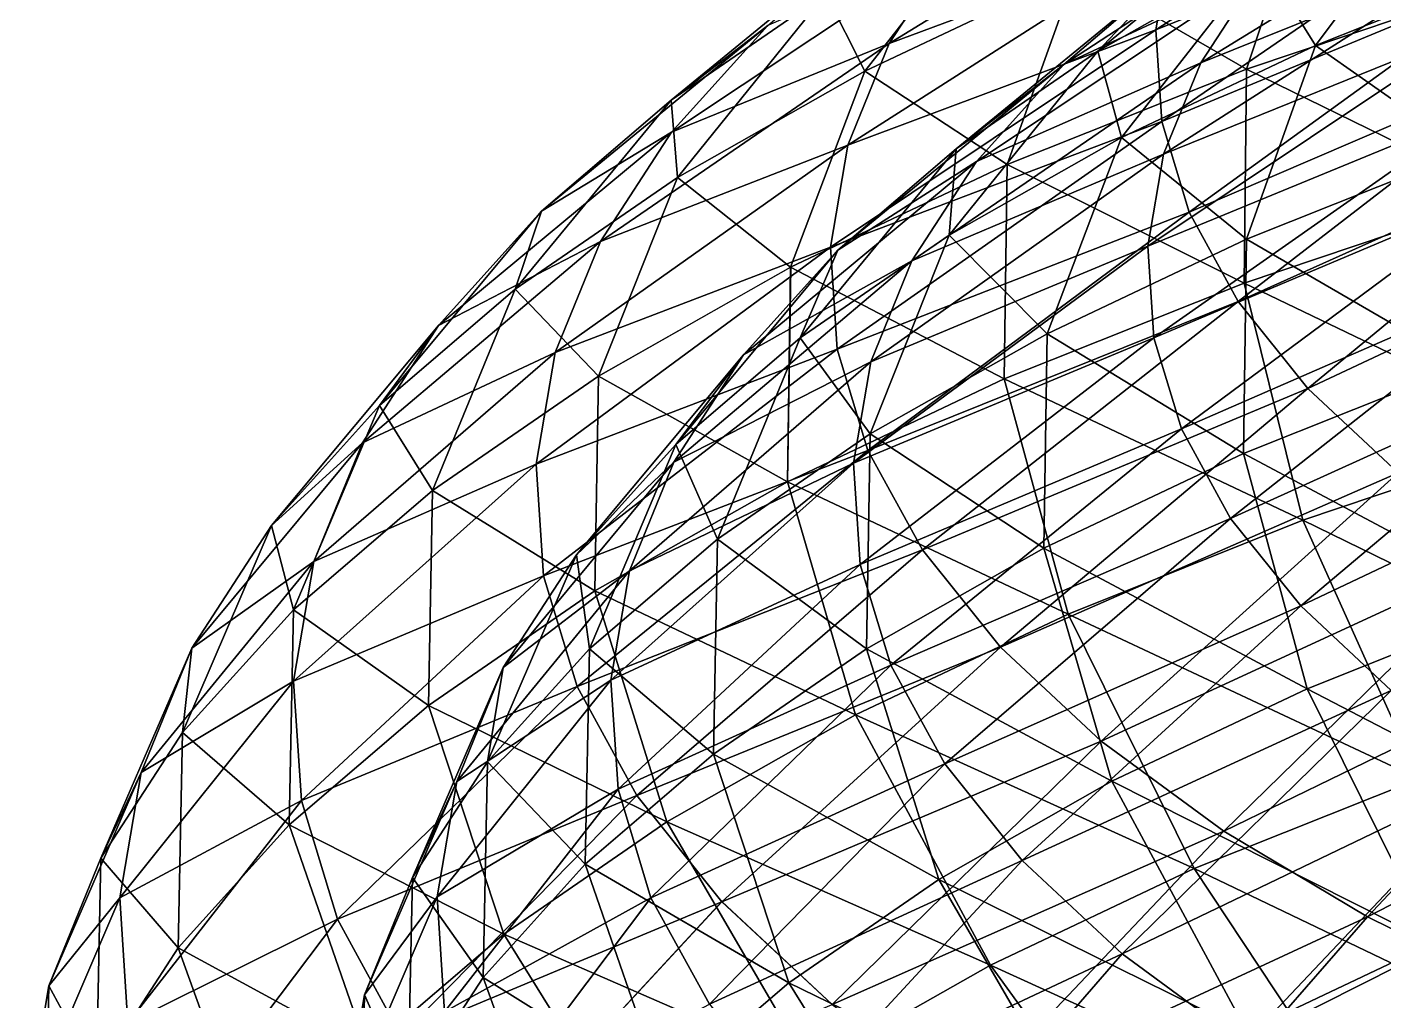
# Model space of a CAD drawing. Header units: metres. Extents: x -644 to 621, y -139 to 1855.
# Drawn here: x -643.5 to -429.8, y 1411.2 to 1564.6 of the extents above; entities that cross this region are included whole.
import ezdxf

# ---------------------------------------------------------------- set-up
doc = ezdxf.new("R2010")
doc.units = ezdxf.units.M

msp = doc.modelspace()

# ---------------------------------------------------------------- linework, layer by layer
for points in [[(-465.77515, 1564.1827, -4986.8057), (-412.48343, 1585.6978, -5033.451), (-413.31595, 1598.3988, -5001.539), (-413.31586, 1598.3989, -5001.539)], [(-465.77515, 1564.1827, -4986.8057), (-413.31595, 1598.3988, -5001.539), (-463.3206, 1578.6011, -4950.6836), (-463.3205, 1578.6012, -4950.6836)], [(-507.7456, 1562.0319, -4891.894), (-463.3206, 1578.6011, -4950.6836), (-457.48578, 1592.9211, -4914.9116), (-457.4857, 1592.9213, -4914.9116)], [(-507.7456, 1562.0319, -4891.894), (-457.48578, 1592.9211, -4914.9116), (-497.5147, 1577.7765, -4852.6807), (-497.51462, 1577.7766, -4852.6807)], [(-451.46457, 1558.0304, -4507.5835), (-478.27783, 1573.4905, -4566.9673), (-441.4775, 1588.1748, -4531.2334), (-441.47742, 1588.1749, -4531.2334)], [(-474.9139, 1560.8204, -4697.9014), (-462.9266, 1573.5659, -4765.2935), (-442.24265, 1587.8173, -4730.151), (-442.24255, 1587.8174, -4730.151)], [(-474.9139, 1560.8204, -4697.9014), (-442.24265, 1587.8173, -4730.151), (-449.13745, 1575.4441, -4661.9805), (-449.13736, 1575.4442, -4661.9805)], [(-458.68607, 1558.9846, -4901.0522), (-413.60794, 1577.1566, -4955.838), (-408.42624, 1589.8739, -4924.07), (-408.42615, 1589.874, -4924.07)], [(-458.68607, 1558.9846, -4901.0522), (-408.42624, 1589.8739, -4924.07), (-449.4816, 1573.1497, -4865.7734), (-449.4815, 1573.1498, -4865.7734)], [(-451.46457, 1558.0304, -4507.5835), (-441.4775, 1588.1748, -4531.2334), (-410.45535, 1571.8381, -4474.179), (-410.45526, 1571.8383, -4474.179)], [(-440.6086, 1561.723, -4597.6685), (-449.13745, 1575.4441, -4661.9805), (-420.07922, 1589.2164, -4628.2974), (-420.07913, 1589.2166, -4628.2974)], [(-440.6086, 1561.723, -4597.6685), (-420.07922, 1589.2164, -4628.2974), (-406.81683, 1575.2068, -4564.8555), (-406.81674, 1575.2069, -4564.8555)], [(-511.57138, 1557.7108, -4605.5596), (-517.7193, 1569.9282, -4673.7197), (-489.52847, 1585.9216, -4634.434), (-489.52838, 1585.9218, -4634.434)], [(-511.57138, 1557.7108, -4605.5596), (-489.52847, 1585.9216, -4634.434), (-478.27783, 1573.4905, -4566.9673), (-478.27774, 1573.4906, -4566.9673)], [(-480.227, 1558.7367, -4801.991), (-449.4816, 1573.1497, -4865.7734), (-436.99905, 1586.9988, -4831.388), (-436.99896, 1586.9989, -4831.388)], [(-480.227, 1558.7367, -4801.991), (-436.99905, 1586.9988, -4831.388), (-462.9266, 1573.5659, -4765.2935), (-462.9265, 1573.566, -4765.2935)], [(-464.8308, 1549.776, -5023.004), (-412.48343, 1585.6978, -5033.451), (-465.77515, 1564.1827, -4986.8057), (-465.77505, 1564.1829, -4986.8057)], [(-464.8308, 1549.776, -5023.004), (-408.66074, 1573.1035, -5065.187), (-412.48343, 1585.6978, -5033.451), (-412.48334, 1585.6979, -5033.451)], [(-542.10645, 1553.1255, -4715.1543), (-526.868, 1564.908, -4785.064), (-507.8207, 1581.2346, -4744.6606), (-507.82062, 1581.2347, -4744.6606)], [(-542.10645, 1553.1255, -4715.1543), (-507.8207, 1581.2346, -4744.6606), (-517.7193, 1569.9282, -4673.7197), (-517.7192, 1569.9283, -4673.7197)], [(-542.04517, 1548.0692, -4826.872), (-507.7456, 1562.0319, -4891.894), (-497.5147, 1577.7765, -4852.6807), (-497.51462, 1577.7766, -4852.6807)], [(-542.04517, 1548.0692, -4826.872), (-497.5147, 1577.7765, -4852.6807), (-526.868, 1564.908, -4785.064), (-526.86786, 1564.9081, -4785.064)], [(-514.255, 1546.0562, -4931.802), (-465.77515, 1564.1827, -4986.8057), (-463.3206, 1578.6011, -4950.6836), (-463.3205, 1578.6012, -4950.6836)], [(-514.255, 1546.0562, -4931.802), (-463.3206, 1578.6011, -4950.6836), (-507.7456, 1562.0319, -4891.894), (-507.7455, 1562.032, -4891.894)], [(-464.5424, 1544.6118, -4936.956), (-415.78778, 1564.3522, -4987.917), (-413.60794, 1577.1566, -4955.838), (-413.60785, 1577.1567, -4955.838)], [(-464.5424, 1544.6118, -4936.956), (-413.60794, 1577.1566, -4955.838), (-458.68607, 1558.9846, -4901.0522), (-458.68597, 1558.9847, -4901.0522)], [(-471.18033, 1547.2333, -4633.1055), (-474.9139, 1560.8204, -4697.9014), (-449.13745, 1575.4441, -4661.9805), (-449.13736, 1575.4442, -4661.9805)], [(-471.18033, 1547.2333, -4633.1055), (-449.13745, 1575.4441, -4661.9805), (-440.6086, 1561.723, -4597.6685), (-440.60852, 1561.7231, -4597.6685)], [(-416.8039, 1545.0624, -4541.206), (-440.6086, 1561.723, -4597.6685), (-406.81683, 1575.2068, -4564.8555), (-406.81674, 1575.2069, -4564.8555)], [(-489.16794, 1542.9858, -4544.1943), (-511.57138, 1557.7108, -4605.5596), (-478.27783, 1573.4905, -4566.9673), (-478.27774, 1573.4906, -4566.9673)], [(-497.21234, 1545.4568, -4735.787), (-480.227, 1558.7367, -4801.991), (-462.9266, 1573.5659, -4765.2935), (-462.9265, 1573.566, -4765.2935)], [(-497.21234, 1545.4568, -4735.787), (-462.9266, 1573.5659, -4765.2935), (-474.9139, 1560.8204, -4697.9014), (-474.91382, 1560.8206, -4697.9014)], [(-494.01212, 1543.4424, -4839.9644), (-458.68607, 1558.9846, -4901.0522), (-449.4816, 1573.1497, -4865.7734), (-449.4815, 1573.1498, -4865.7734)], [(-494.01212, 1543.4424, -4839.9644), (-449.4816, 1573.1497, -4865.7734), (-480.227, 1558.7367, -4801.991), (-480.2269, 1558.7368, -4801.991)], [(-489.16794, 1542.9858, -4544.1943), (-478.27783, 1573.4905, -4566.9673), (-451.46457, 1558.0304, -4507.5835), (-451.46448, 1558.0305, -4507.5835)], [(-460.49472, 1535.4904, -5059.0015), (-408.66074, 1573.1035, -5065.187), (-464.8308, 1549.776, -5023.004), (-464.83072, 1549.7761, -5023.004)], [(-460.49472, 1535.4904, -5059.0015), (-401.87692, 1560.7119, -5096.5054), (-408.66074, 1573.1035, -5065.187), (-408.66064, 1573.1036, -5065.187)], [(-410.76788, 1538.1282, -4459.779), (-451.46457, 1558.0304, -4507.5835), (-410.45535, 1571.8381, -4474.179), (-410.45526, 1571.8383, -4474.179)], [(-541.10474, 1540.9558, -4646.716), (-542.10645, 1553.1255, -4715.1543), (-517.7193, 1569.9282, -4673.7197), (-517.7192, 1569.9283, -4673.7197)], [(-541.10474, 1540.9558, -4646.716), (-517.7193, 1569.9282, -4673.7197), (-511.57138, 1557.7108, -4605.5596), (-511.5713, 1557.7109, -4605.5596)], [(-562.5042, 1535.6412, -4758.422), (-542.04517, 1548.0692, -4826.872), (-526.868, 1564.908, -4785.064), (-526.86786, 1564.9081, -4785.064)], [(-562.5042, 1535.6412, -4758.422), (-526.868, 1564.908, -4785.064), (-542.10645, 1553.1255, -4715.1543), (-542.1063, 1553.1256, -4715.1543)], [(-467.00604, 1530.1403, -4973.2114), (-414.94913, 1551.558, -5020.0635), (-415.78778, 1564.3522, -4987.917), (-415.7877, 1564.3523, -4987.917)], [(-467.00604, 1530.1403, -4973.2114), (-415.78778, 1564.3522, -4987.917), (-464.5424, 1544.6118, -4936.956), (-464.5423, 1544.6119, -4936.956)], [(-516.99335, 1529.9708, -4972.1), (-464.8308, 1549.776, -5023.004), (-465.77515, 1564.1827, -4986.8057), (-465.77505, 1564.1829, -4986.8057)], [(-516.99335, 1529.9708, -4972.1), (-465.77515, 1564.1827, -4986.8057), (-514.255, 1546.0562, -4931.802), (-514.2549, 1546.0563, -4931.802)], [(-553.23663, 1530.8464, -4869.766), (-514.255, 1546.0562, -4931.802), (-507.7456, 1562.0319, -4891.894), (-507.7455, 1562.032, -4891.894)], [(-553.23663, 1530.8464, -4869.766), (-507.7456, 1562.0319, -4891.894), (-542.04517, 1548.0692, -4826.872), (-542.04504, 1548.0693, -4826.872)], [(-498.29935, 1531.848, -4670.8975), (-497.21234, 1545.4568, -4735.787), (-474.9139, 1560.8204, -4697.9014), (-474.91382, 1560.8206, -4697.9014)], [(-498.29935, 1531.848, -4670.8975), (-474.9139, 1560.8204, -4697.9014), (-471.18033, 1547.2333, -4633.1055), (-471.18024, 1547.2334, -4633.1055)], [(-451.49872, 1531.2183, -4574.8955), (-471.18033, 1547.2333, -4633.1055), (-440.6086, 1561.723, -4597.6685), (-440.60852, 1561.7231, -4597.6685)], [(-452.79984, 1521.4346, -5094.526), (-401.87692, 1560.7119, -5096.5054), (-460.49472, 1535.4904, -5059.0015), (-460.49463, 1535.4905, -5059.0015)], [(-452.79984, 1521.4346, -5094.526), (-392.18372, 1548.6173, -5127.1675), (-401.87692, 1560.7119, -5096.5054), (-401.87683, 1560.712, -5096.5054)], [(-451.49872, 1531.2183, -4574.8955), (-440.6086, 1561.723, -4597.6685), (-416.8039, 1545.0624, -4541.206), (-416.8038, 1545.0625, -4541.206)], [(-515.8631, 1529.47, -4775.349), (-494.01212, 1543.4424, -4839.9644), (-480.227, 1558.7367, -4801.991), (-480.2269, 1558.7368, -4801.991)], [(-515.8631, 1529.47, -4775.349), (-480.227, 1558.7367, -4801.991), (-497.21234, 1545.4568, -4735.787), (-497.21225, 1545.4569, -4735.787)], [(-504.1771, 1527.7992, -4878.925), (-464.5424, 1544.6118, -4936.956), (-458.68607, 1558.9846, -4901.0522), (-458.68597, 1558.9847, -4901.0522)], [(-504.1771, 1527.7992, -4878.925), (-458.68607, 1558.9846, -4901.0522), (-494.01212, 1543.4424, -4839.9644), (-494.01202, 1543.4425, -4839.9644)], [(-451.85312, 1524.2949, -4493.2446), (-489.16794, 1542.9858, -4544.1943), (-451.46457, 1558.0304, -4507.5835), (-451.46448, 1558.0305, -4507.5835)], [(-451.85312, 1524.2949, -4493.2446), (-451.46457, 1558.0304, -4507.5835), (-410.76788, 1538.1282, -4459.779), (-410.7678, 1538.1283, -4459.779)], [(-523.27844, 1526.819, -4583.7334), (-541.10474, 1540.9558, -4646.716), (-511.57138, 1557.7108, -4605.5596), (-511.5713, 1557.7109, -4605.5596)], [(-523.27844, 1526.819, -4583.7334), (-511.57138, 1557.7108, -4605.5596), (-489.16794, 1542.9858, -4544.1943), (-489.16785, 1542.986, -4544.1943)], [(-566.65326, 1523.3528, -4690.1235), (-562.5042, 1535.6412, -4758.422), (-542.10645, 1553.1255, -4715.1543), (-542.1063, 1553.1256, -4715.1543)], [(-566.65326, 1523.3528, -4690.1235), (-542.10645, 1553.1255, -4715.1543), (-541.10474, 1540.9558, -4646.716), (-541.1046, 1540.9559, -4646.716)], [(-466.0582, 1515.6804, -5009.543), (-414.94913, 1551.558, -5020.0635), (-467.00604, 1530.1403, -4973.2114), (-467.00595, 1530.1404, -4973.2114)], [(-466.0582, 1515.6804, -5009.543), (-411.0984, 1538.8713, -5052.032), (-414.94913, 1551.558, -5020.0635), (-414.94904, 1551.5581, -5020.0635)], [(-515.9398, 1513.8984, -5012.4834), (-464.8308, 1549.776, -5023.004), (-516.99335, 1529.9708, -4972.1), (-516.9932, 1529.971, -4972.1)], [(-515.9398, 1513.8984, -5012.4834), (-460.49472, 1535.4904, -5059.0015), (-464.8308, 1549.776, -5023.004), (-464.83072, 1549.7761, -5023.004)], [(-578.7574, 1517.6086, -4803.194), (-553.23663, 1530.8464, -4869.766), (-542.04517, 1548.0692, -4826.872), (-542.04504, 1548.0693, -4826.872)], [(-578.7574, 1517.6086, -4803.194), (-542.04517, 1548.0692, -4826.872), (-562.5042, 1535.6412, -4758.422), (-562.5041, 1535.6414, -4758.422)], [(-482.88745, 1516.3414, -4611.28), (-498.29935, 1531.848, -4670.8975), (-471.18033, 1547.2333, -4633.1055), (-471.18024, 1547.2334, -4633.1055)], [(-482.88745, 1516.3414, -4611.28), (-471.18033, 1547.2333, -4633.1055), (-451.49872, 1531.2183, -4574.8955), (-451.49863, 1531.2184, -4574.8955)], [(-441.8049, 1507.7158, -5129.3057), (-392.18372, 1548.6173, -5127.1675), (-452.79984, 1521.4346, -5094.526), (-452.79974, 1521.4347, -5094.526)], [(-441.8049, 1507.7158, -5129.3057), (-379.65482, 1536.9117, -5156.94), (-392.18372, 1548.6173, -5127.1675), (-392.18362, 1548.6174, -5127.1675)], [(-560.3571, 1513.3708, -4913.421), (-516.99335, 1529.9708, -4972.1), (-514.255, 1546.0562, -4931.802), (-514.2549, 1546.0563, -4931.802)], [(-560.3571, 1513.3708, -4913.421), (-514.255, 1546.0562, -4931.802), (-553.23663, 1530.8464, -4869.766), (-553.2365, 1530.8466, -4869.766)], [(-521.7592, 1515.6841, -4710.7563), (-515.8631, 1529.47, -4775.349), (-497.21234, 1545.4568, -4735.787), (-497.21225, 1545.4569, -4735.787)], [(-521.7592, 1515.6841, -4710.7563), (-497.21234, 1545.4568, -4735.787), (-498.29935, 1531.848, -4670.8975), (-498.29926, 1531.8481, -4670.8975)], [(-417.19244, 1511.3269, -4526.867), (-451.49872, 1531.2183, -4574.8955), (-416.8039, 1545.0624, -4541.206), (-416.8038, 1545.0625, -4541.206)], [(-530.72424, 1512.9818, -4816.2866), (-504.1771, 1527.7992, -4878.925), (-494.01212, 1543.4424, -4839.9644), (-494.01202, 1543.4425, -4839.9644)], [(-530.72424, 1512.9818, -4816.2866), (-494.01212, 1543.4424, -4839.9644), (-515.8631, 1529.47, -4775.349), (-515.863, 1529.4701, -4775.349)], [(-489.6264, 1509.2224, -4529.9233), (-523.27844, 1526.819, -4583.7334), (-489.16794, 1542.9858, -4544.1943), (-489.16785, 1542.986, -4544.1943)], [(-510.64453, 1511.9265, -4918.575), (-467.00604, 1530.1403, -4973.2114), (-464.5424, 1544.6118, -4936.956), (-464.5423, 1544.6119, -4936.956)], [(-510.64453, 1511.9265, -4918.575), (-464.5424, 1544.6118, -4936.956), (-504.1771, 1527.7992, -4878.925), (-504.177, 1527.7993, -4878.925)], [(-489.6264, 1509.2224, -4529.9233), (-489.16794, 1542.9858, -4544.1943), (-451.85312, 1524.2949, -4493.2446), (-451.85303, 1524.295, -4493.2446)], [(-553.53656, 1509.6527, -4625.9), (-566.65326, 1523.3528, -4690.1235), (-541.10474, 1540.9558, -4646.716), (-541.1046, 1540.9559, -4646.716)], [(-553.53656, 1509.6527, -4625.9), (-541.10474, 1540.9558, -4646.716), (-523.27844, 1526.819, -4583.7334), (-523.2783, 1526.8191, -4583.7334)], [(-461.70612, 1501.342, -5045.674), (-411.0984, 1538.8713, -5052.032), (-466.0582, 1515.6804, -5009.543), (-466.0581, 1515.6805, -5009.543)], [(-461.70612, 1501.342, -5045.674), (-404.2648, 1526.3888, -5083.5806), (-411.0984, 1538.8713, -5052.032), (-411.0983, 1538.8715, -5052.032)], [(-402.33713, 1500.499, -4455.486), (-451.85312, 1524.2949, -4493.2446), (-410.76788, 1538.1282, -4459.779), (-410.7678, 1538.1283, -4459.779)], [(-427.59344, 1494.4382, -5163.0767), (-379.65482, 1536.9117, -5156.94), (-441.8049, 1507.7158, -5129.3057), (-441.8048, 1507.716, -5129.3057)], [(-588.02246, 1505.0359, -4735.452), (-578.7574, 1517.6086, -4803.194), (-562.5042, 1535.6412, -4758.422), (-562.5041, 1535.6414, -4758.422)], [(-588.02246, 1505.0359, -4735.452), (-562.5042, 1535.6412, -4758.422), (-566.65326, 1523.3528, -4690.1235), (-566.65314, 1523.3529, -4690.1235)], [(-511.10245, 1497.9612, -5052.643), (-460.49472, 1535.4904, -5059.0015), (-515.9398, 1513.8984, -5012.4834), (-515.9397, 1513.8986, -5012.4834)], [(-511.10245, 1497.9612, -5052.643), (-452.79984, 1521.4346, -5094.526), (-460.49472, 1535.4904, -5059.0015), (-460.49463, 1535.4905, -5059.0015)], [(-590.7422, 1499.1649, -4849.1294), (-560.3571, 1513.3708, -4913.421), (-553.23663, 1530.8464, -4869.766), (-553.2365, 1530.8466, -4869.766)], [(-590.7422, 1499.1649, -4849.1294), (-553.23663, 1530.8464, -4869.766), (-578.7574, 1517.6086, -4803.194), (-578.75726, 1517.6088, -4803.194)], [(-510.73114, 1500.5449, -4650.0815), (-521.7592, 1515.6841, -4710.7563), (-498.29935, 1531.848, -4670.8975), (-498.29926, 1531.8481, -4670.8975)], [(-513.3652, 1495.945, -4958.6143), (-466.0582, 1515.6804, -5009.543), (-467.00604, 1530.1403, -4973.2114), (-467.00595, 1530.1404, -4973.2114)], [(-513.3652, 1495.945, -4958.6143), (-467.00604, 1530.1403, -4973.2114), (-510.64453, 1511.9265, -4918.575), (-510.64444, 1511.9266, -4918.575)], [(-510.73114, 1500.5449, -4650.0815), (-498.29935, 1531.848, -4670.8975), (-482.88745, 1516.3414, -4611.28), (-482.88736, 1516.3416, -4611.28)], [(-451.9572, 1497.4548, -4560.6245), (-482.88745, 1516.3414, -4611.28), (-451.49872, 1531.2183, -4574.8955), (-451.49863, 1531.2184, -4574.8955)], [(-451.9572, 1497.4548, -4560.6245), (-451.49872, 1531.2183, -4574.8955), (-417.19244, 1511.3269, -4526.867), (-417.19235, 1511.327, -4526.867)], [(-563.3526, 1495.7755, -4957.503), (-515.9398, 1513.8984, -5012.4834), (-516.99335, 1529.9708, -4972.1), (-516.9932, 1529.971, -4972.1)], [(-563.3526, 1495.7755, -4957.503), (-516.99335, 1529.9708, -4972.1), (-560.3571, 1513.3708, -4913.421), (-560.357, 1513.371, -4913.421)], [(-541.3814, 1498.8647, -4752.379), (-530.72424, 1512.9818, -4816.2866), (-515.8631, 1529.47, -4775.349), (-515.863, 1529.4701, -4775.349)], [(-541.3814, 1498.8647, -4752.379), (-515.8631, 1529.47, -4775.349), (-521.7592, 1515.6841, -4710.7563), (-521.7591, 1515.6842, -4710.7563)], [(-523.8002, 1493.0255, -4569.536), (-553.53656, 1509.6527, -4625.9), (-523.27844, 1526.819, -4583.7334), (-523.2783, 1526.8191, -4583.7334)], [(-541.6827, 1496.1177, -4858.2876), (-510.64453, 1511.9265, -4918.575), (-504.1771, 1527.7992, -4878.925), (-504.177, 1527.7993, -4878.925)], [(-541.6827, 1496.1177, -4858.2876), (-504.1771, 1527.7992, -4878.925), (-530.72424, 1512.9818, -4816.2866), (-530.7241, 1512.9819, -4816.2866)], [(-523.8002, 1493.0255, -4569.536), (-523.27844, 1526.819, -4583.7334), (-489.6264, 1509.2224, -4529.9233), (-489.6263, 1509.2225, -4529.9233)], [(-453.98288, 1487.2345, -5081.329), (-404.2648, 1526.3888, -5083.5806), (-461.70612, 1501.342, -5045.674), (-461.70602, 1501.3422, -5045.674)], [(-453.98288, 1487.2345, -5081.329), (-394.50046, 1514.2054, -5114.4673), (-404.2648, 1526.3888, -5083.5806), (-404.2647, 1526.3889, -5083.5806)], [(-442.5869, 1486.947, -4488.2715), (-489.6264, 1509.2224, -4529.9233), (-451.85312, 1524.2949, -4493.2446), (-451.85303, 1524.295, -4493.2446)], [(-442.5869, 1486.947, -4488.2715), (-451.85312, 1524.2949, -4493.2446), (-402.33713, 1500.499, -4455.486), (-402.33704, 1500.4991, -4455.486)], [(-579.712, 1491.6178, -4670.373), (-588.02246, 1505.0359, -4735.452), (-566.65326, 1523.3528, -4690.1235), (-566.65314, 1523.3529, -4690.1235)], [(-579.712, 1491.6178, -4670.373), (-566.65326, 1523.3528, -4690.1235), (-553.53656, 1509.6527, -4625.9), (-553.53644, 1509.6528, -4625.9)], [(-502.51794, 1482.2803, -5092.2744), (-452.79984, 1521.4346, -5094.526), (-511.10245, 1497.9612, -5052.643), (-511.10236, 1497.9613, -5052.643)], [(-502.51794, 1482.2803, -5092.2744), (-441.8049, 1507.7158, -5129.3057), (-452.79984, 1521.4346, -5094.526), (-452.79974, 1521.4347, -5094.526)], [(-605.0496, 1486.1445, -4782.3564), (-590.7422, 1499.1649, -4849.1294), (-578.7574, 1517.6086, -4803.194), (-578.75726, 1517.6088, -4803.194)], [(-605.0496, 1486.1445, -4782.3564), (-578.7574, 1517.6086, -4803.194), (-588.02246, 1505.0359, -4735.452), (-588.02234, 1505.036, -4735.452)], [(-534.8179, 1483.9491, -4691.006), (-541.3814, 1498.8647, -4752.379), (-521.7592, 1515.6841, -4710.7563), (-521.7591, 1515.6842, -4710.7563)], [(-534.8179, 1483.9491, -4691.006), (-521.7592, 1515.6841, -4710.7563), (-510.73114, 1500.5449, -4650.0815), (-510.73105, 1500.545, -4650.0815)], [(-512.3185, 1479.9761, -4998.737), (-466.0582, 1515.6804, -5009.543), (-513.3652, 1495.945, -4958.6143), (-513.36505, 1495.9451, -4958.6143)], [(-512.3185, 1479.9761, -4998.737), (-461.70612, 1501.342, -5045.674), (-466.0582, 1515.6804, -5009.543), (-466.0581, 1515.6805, -5009.543)], [(-483.40915, 1482.548, -4597.082), (-510.73114, 1500.5449, -4650.0815), (-482.88745, 1516.3414, -4611.28), (-482.88736, 1516.3416, -4611.28)], [(-483.40915, 1482.548, -4597.082), (-482.88745, 1516.3414, -4611.28), (-451.9572, 1497.4548, -4560.6245), (-451.95712, 1497.455, -4560.6245)], [(-598.36755, 1480.4504, -4895.879), (-563.3526, 1495.7755, -4957.503), (-560.3571, 1513.3708, -4913.421), (-560.357, 1513.371, -4913.421)], [(-598.36755, 1480.4504, -4895.879), (-560.3571, 1513.3708, -4913.421), (-590.7422, 1499.1649, -4849.1294), (-590.74207, 1499.165, -4849.1294)], [(-562.2002, 1478.1941, -5001.677), (-515.9398, 1513.8984, -5012.4834), (-563.3526, 1495.7755, -4957.503), (-563.3525, 1495.7756, -4957.503)], [(-562.2002, 1478.1941, -5001.677), (-511.10245, 1497.9612, -5052.643), (-515.9398, 1513.8984, -5012.4834), (-515.9397, 1513.8986, -5012.4834)], [(-442.94733, 1473.465, -5116.2373), (-394.50046, 1514.2054, -5114.4673), (-453.98288, 1487.2345, -5081.329), (-453.9828, 1487.2346, -5081.329)], [(-442.94733, 1473.465, -5116.2373), (-381.87967, 1502.414, -5144.4585), (-394.50046, 1514.2054, -5114.4673), (-394.50037, 1514.2056, -5114.4673)], [(-557.01654, 1481.5177, -4795.4487), (-541.6827, 1496.1177, -4858.2876), (-530.72424, 1512.9818, -4816.2866), (-530.7241, 1512.9819, -4816.2866)], [(-557.01654, 1481.5177, -4795.4487), (-530.72424, 1512.9818, -4816.2866), (-541.3814, 1498.8647, -4752.379), (-541.3813, 1498.8649, -4752.379)], [(-548.65497, 1479.006, -4901.033), (-513.3652, 1495.945, -4958.6143), (-510.64453, 1511.9265, -4918.575), (-510.64444, 1511.9266, -4918.575)], [(-548.65497, 1479.006, -4901.033), (-510.64453, 1511.9265, -4918.575), (-541.6827, 1496.1177, -4858.2876), (-541.68256, 1496.1178, -4858.2876)], [(-407.9262, 1473.979, -4521.894), (-451.9572, 1497.4548, -4560.6245), (-417.19244, 1511.3269, -4526.867), (-417.19235, 1511.327, -4526.867)], [(-554.11444, 1475.8275, -4611.781), (-579.712, 1491.6178, -4670.373), (-553.53656, 1509.6527, -4625.9), (-553.53644, 1509.6528, -4625.9)], [(-554.11444, 1475.8275, -4611.781), (-553.53656, 1509.6527, -4625.9), (-523.8002, 1493.0255, -4569.536), (-523.80005, 1493.0256, -4569.536)], [(-479.59204, 1472.1812, -4524.2046), (-523.8002, 1493.0255, -4569.536), (-489.6264, 1509.2224, -4529.9233), (-489.6263, 1509.2225, -4529.9233)], [(-479.59204, 1472.1812, -4524.2046), (-489.6264, 1509.2224, -4529.9233), (-442.5869, 1486.947, -4488.2715), (-442.58682, 1486.9471, -4488.2715)], [(-490.25174, 1466.9753, -5131.0757), (-441.8049, 1507.7158, -5129.3057), (-502.51794, 1482.2803, -5092.2744), (-502.51785, 1482.2804, -5092.2744)], [(-490.25174, 1466.9753, -5131.0757), (-427.59344, 1494.4382, -5163.0767), (-441.8049, 1507.7158, -5129.3057), (-441.8048, 1507.716, -5129.3057)], [(-601.6056, 1472.8514, -4716.8135), (-605.0496, 1486.1445, -4782.3564), (-588.02246, 1505.0359, -4735.452), (-588.02234, 1505.036, -4735.452)], [(-601.6056, 1472.8514, -4716.8135), (-588.02246, 1505.0359, -4735.452), (-579.712, 1491.6178, -4670.373), (-579.71185, 1491.6179, -4670.373)], [(-428.6834, 1460.1384, -5150.133), (-381.87967, 1502.414, -5144.4585), (-442.94733, 1473.465, -5116.2373), (-442.94724, 1473.4651, -5116.2373)], [(-511.30896, 1466.7197, -4635.962), (-534.8179, 1483.9491, -4691.006), (-510.73114, 1500.5449, -4650.0815), (-510.73105, 1500.545, -4650.0815)], [(-507.5123, 1464.1415, -5038.6377), (-461.70612, 1501.342, -5045.674), (-512.3185, 1479.9761, -4998.737), (-512.31836, 1479.9762, -4998.737)], [(-511.30896, 1466.7197, -4635.962), (-510.73114, 1500.5449, -4650.0815), (-483.40915, 1482.548, -4597.082), (-483.40906, 1482.5481, -4597.082)], [(-507.5123, 1464.1415, -5038.6377), (-453.98288, 1487.2345, -5081.329), (-461.70612, 1501.342, -5045.674), (-461.70602, 1501.3422, -5045.674)], [(-385.7245, 1459.2023, -4460.6523), (-442.5869, 1486.947, -4488.2715), (-402.33713, 1500.499, -4455.486), (-402.33704, 1500.4991, -4455.486)], [(-617.6053, 1466.8225, -4830.4795), (-598.36755, 1480.4504, -4895.879), (-590.7422, 1499.1649, -4849.1294), (-590.74207, 1499.165, -4849.1294)], [(-617.6053, 1466.8225, -4830.4795), (-590.7422, 1499.1649, -4849.1294), (-605.0496, 1486.1445, -4782.3564), (-605.0495, 1486.1447, -4782.3564)], [(-554.9645, 1466.6802, -4733.7407), (-557.01654, 1481.5177, -4795.4487), (-541.3814, 1498.8647, -4752.379), (-541.3813, 1498.8649, -4752.379)], [(-554.9645, 1466.6802, -4733.7407), (-541.3814, 1498.8647, -4752.379), (-534.8179, 1483.9491, -4691.006), (-534.81775, 1483.9492, -4691.006)], [(-568.5457, 1463.7753, -4839.6377), (-548.65497, 1479.006, -4901.033), (-541.6827, 1496.1177, -4858.2876), (-541.68256, 1496.1178, -4858.2876)], [(-568.5457, 1463.7753, -4839.6377), (-541.6827, 1496.1177, -4858.2876), (-557.01654, 1481.5177, -4795.4487), (-557.0164, 1481.5178, -4795.4487)], [(-556.90857, 1460.7606, -5045.6074), (-511.10245, 1497.9612, -5052.643), (-562.2002, 1478.1941, -5001.677), (-562.2001, 1478.1942, -5001.677)], [(-556.90857, 1460.7606, -5045.6074), (-502.51794, 1482.2803, -5092.2744), (-511.10245, 1497.9612, -5052.643), (-511.10236, 1497.9613, -5052.643)], [(-551.5881, 1461.777, -4944.1973), (-512.3185, 1479.9761, -4998.737), (-513.3652, 1495.945, -4958.6143), (-513.36505, 1495.9451, -4958.6143)], [(-551.5881, 1461.777, -4944.1973), (-513.3652, 1495.945, -4958.6143), (-548.65497, 1479.006, -4901.033), (-548.65485, 1479.0061, -4901.033)], [(-441.92288, 1460.4136, -4554.9053), (-483.40915, 1482.548, -4597.082), (-451.9572, 1497.4548, -4560.6245), (-451.95712, 1497.455, -4560.6245)], [(-441.92288, 1460.4136, -4554.9053), (-451.9572, 1497.4548, -4560.6245), (-407.9262, 1473.979, -4521.894), (-407.92612, 1473.9791, -4521.894)], [(-601.5753, 1461.6075, -4943.086), (-562.2002, 1478.1941, -5001.677), (-563.3526, 1495.7755, -4957.503), (-563.3525, 1495.7756, -4957.503)], [(-601.5753, 1461.6075, -4943.086), (-563.3526, 1495.7755, -4957.503), (-598.36755, 1480.4504, -4895.879), (-598.36743, 1480.4506, -4895.879)], [(-474.39716, 1452.1626, -5168.751), (-427.59344, 1494.4382, -5163.0767), (-490.25174, 1466.9753, -5131.0757), (-490.25165, 1466.9755, -5131.0757)], [(-474.39716, 1452.1626, -5168.751), (-410.2736, 1481.7029, -5195.5815), (-427.59344, 1494.4382, -5163.0767), (-427.59335, 1494.4384, -5163.0767)], [(-580.33844, 1457.7592, -4656.336), (-601.6056, 1472.8514, -4716.8135), (-579.712, 1491.6178, -4670.373), (-579.71185, 1491.6179, -4670.373)], [(-580.33844, 1457.7592, -4656.336), (-579.712, 1491.6178, -4670.373), (-554.11444, 1475.8275, -4611.781), (-554.1143, 1475.8276, -4611.781)], [(-513.0709, 1456.3136, -4563.011), (-554.11444, 1475.8275, -4611.781), (-523.8002, 1493.0255, -4569.536), (-523.80005, 1493.0256, -4569.536)], [(-513.0709, 1456.3136, -4563.011), (-523.8002, 1493.0255, -4569.536), (-479.59204, 1472.1812, -4524.2046), (-479.59195, 1472.1813, -4524.2046)], [(-619.0506, 1453.4965, -4764.8687), (-617.6053, 1466.8225, -4830.4795), (-605.0496, 1486.1445, -4782.3564), (-605.0495, 1486.1447, -4782.3564)], [(-619.0506, 1453.4965, -4764.8687), (-605.0496, 1486.1445, -4782.3564), (-601.6056, 1472.8514, -4716.8135), (-601.60547, 1472.8516, -4716.8135)], [(-498.98312, 1448.5618, -5078.0137), (-453.98288, 1487.2345, -5081.329), (-507.5123, 1464.1415, -5038.6377), (-507.5122, 1464.1416, -5038.6377)], [(-498.98312, 1448.5618, -5078.0137), (-442.94733, 1473.465, -5116.2373), (-453.98288, 1487.2345, -5081.329), (-453.9828, 1487.2346, -5081.329)], [(-424.28586, 1446.2188, -4492.0625), (-479.59204, 1472.1812, -4524.2046), (-442.5869, 1486.947, -4488.2715), (-442.58682, 1486.9471, -4488.2715)], [(-424.28586, 1446.2188, -4492.0625), (-442.5869, 1486.947, -4488.2715), (-385.7245, 1459.2023, -4460.6523), (-385.7244, 1459.2024, -4460.6523)], [(-535.44434, 1450.0905, -4676.9688), (-554.9645, 1466.6802, -4733.7407), (-534.8179, 1483.9491, -4691.006), (-534.81775, 1483.9492, -4691.006)], [(-535.44434, 1450.0905, -4676.9688), (-534.8179, 1483.9491, -4691.006), (-511.30896, 1466.7197, -4635.962), (-511.30887, 1466.7198, -4635.962)], [(-571.0175, 1448.8696, -4777.9614), (-568.5457, 1463.7753, -4839.6377), (-557.01654, 1481.5177, -4795.4487), (-557.0164, 1481.5178, -4795.4487)], [(-571.0175, 1448.8696, -4777.9614), (-557.01654, 1481.5177, -4795.4487), (-554.9645, 1466.6802, -4733.7407), (-554.96436, 1466.6803, -4733.7407)], [(-547.5181, 1443.6075, -5088.9595), (-502.51794, 1482.2803, -5092.2744), (-556.90857, 1460.7606, -5045.6074), (-556.90845, 1460.7607, -5045.6074)], [(-547.5181, 1443.6075, -5088.9595), (-490.25174, 1466.9753, -5131.0757), (-502.51794, 1482.2803, -5092.2744), (-502.51785, 1482.2804, -5092.2744)], [(-472.6799, 1445.836, -4590.5576), (-511.30896, 1466.7197, -4635.962), (-483.40915, 1482.548, -4597.082), (-483.40906, 1482.5481, -4597.082)], [(-472.6799, 1445.836, -4590.5576), (-483.40915, 1482.548, -4597.082), (-441.92288, 1460.4136, -4554.9053), (-441.9228, 1460.4137, -4554.9053)], [(-455.0749, 1437.955, -5205.014), (-410.2736, 1481.7029, -5195.5815), (-474.39716, 1452.1626, -5168.751), (-474.39706, 1452.1627, -5168.751)], [(-455.0749, 1437.955, -5205.014), (-389.97726, 1469.6069, -5226.573), (-410.2736, 1481.7029, -5195.5815), (-410.2735, 1481.703, -5195.5815)], [(-625.5938, 1447.2167, -4879.455), (-601.5753, 1461.6075, -4943.086), (-598.36755, 1480.4504, -4895.879), (-598.36743, 1480.4506, -4895.879)], [(-625.5938, 1447.2167, -4879.455), (-598.36755, 1480.4504, -4895.879), (-617.6053, 1466.8225, -4830.4795), (-617.60516, 1466.8226, -4830.4795)], [(-575.88116, 1445.7723, -4884.6094), (-551.5881, 1461.777, -4944.1973), (-548.65497, 1479.006, -4901.033), (-548.65485, 1479.0061, -4901.033)], [(-575.88116, 1445.7723, -4884.6094), (-548.65497, 1479.006, -4901.033), (-568.5457, 1463.7753, -4839.6377), (-568.5456, 1463.7754, -4839.6377)], [(-550.45953, 1444.5616, -4987.452), (-512.3185, 1479.9761, -4998.737), (-551.5881, 1461.777, -4944.1973), (-551.58795, 1461.7771, -4944.1973)], [(-550.45953, 1444.5616, -4987.452), (-507.5123, 1464.1415, -5038.6377), (-512.3185, 1479.9761, -4998.737), (-512.31836, 1479.9762, -4998.737)], [(-600.34125, 1442.7798, -4990.392), (-562.2002, 1478.1941, -5001.677), (-601.5753, 1461.6075, -4943.086), (-601.5752, 1461.6077, -4943.086)], [(-600.34125, 1442.7798, -4990.392), (-556.90857, 1460.7606, -5045.6074), (-562.2002, 1478.1941, -5001.677), (-562.2001, 1478.1942, -5001.677)], [(-542.7687, 1439.4652, -4604.397), (-580.33844, 1457.7592, -4656.336), (-554.11444, 1475.8275, -4611.781), (-554.1143, 1475.8276, -4611.781)], [(-542.7687, 1439.4652, -4604.397), (-554.11444, 1475.8275, -4611.781), (-513.0709, 1456.3136, -4563.011), (-513.0708, 1456.3137, -4563.011)], [(-602.2726, 1438.958, -4702.863), (-619.0506, 1453.4965, -4764.8687), (-601.6056, 1472.8514, -4716.8135), (-601.60547, 1472.8516, -4716.8135)], [(-602.2726, 1438.958, -4702.863), (-601.6056, 1472.8514, -4716.8135), (-580.33844, 1457.7592, -4656.336), (-580.3383, 1457.7593, -4656.336)], [(-486.796, 1433.3553, -5116.565), (-442.94733, 1473.465, -5116.2373), (-498.98312, 1448.5618, -5078.0137), (-498.98303, 1448.5619, -5078.0137)], [(-486.796, 1433.3553, -5116.565), (-428.6834, 1460.1384, -5150.133), (-442.94733, 1473.465, -5116.2373), (-442.94724, 1473.4651, -5116.2373)], [(-389.62515, 1433.2507, -4525.6846), (-441.92288, 1460.4136, -4554.9053), (-407.9262, 1473.979, -4521.894), (-407.92612, 1473.9791, -4521.894)], [(-459.73868, 1432.0723, -4526.4883), (-513.0709, 1456.3136, -4563.011), (-479.59204, 1472.1812, -4524.2046), (-479.59195, 1472.1813, -4524.2046)], [(-459.73868, 1432.0723, -4526.4883), (-479.59204, 1472.1812, -4524.2046), (-424.28586, 1446.2188, -4492.0625), (-424.28577, 1446.2189, -4492.0625)], [(-432.43192, 1424.4604, -5239.589), (-389.97726, 1469.6069, -5226.573), (-455.0749, 1437.955, -5205.014), (-455.0748, 1437.9551, -5205.014)], [(-432.43192, 1424.4604, -5239.589), (-366.8589, 1458.2422, -5255.8154), (-389.97726, 1469.6069, -5226.573), (-389.97717, 1469.607, -5226.573)], [(-631.9143, 1433.7003, -4814.173), (-625.5938, 1447.2167, -4879.455), (-617.6053, 1466.8225, -4830.4795), (-617.60516, 1466.8226, -4830.4795)], [(-631.9143, 1433.7003, -4814.173), (-617.6053, 1466.8225, -4830.4795), (-619.0506, 1453.4965, -4764.8687), (-619.0505, 1453.4966, -4764.8687)], [(-555.6315, 1432.7867, -4719.79), (-571.0175, 1448.8696, -4777.9614), (-554.9645, 1466.6802, -4733.7407), (-554.96436, 1466.6803, -4733.7407)], [(-555.6315, 1432.7867, -4719.79), (-554.9645, 1466.6802, -4733.7407), (-535.44434, 1450.0905, -4676.9688), (-535.4442, 1450.0906, -4676.9688)], [(-534.1004, 1426.8657, -5131.4033), (-490.25174, 1466.9753, -5131.0757), (-547.5181, 1443.6075, -5088.9595), (-547.518, 1443.6077, -5088.9595)], [(-499.96326, 1430.3574, -4628.5786), (-535.44434, 1450.0905, -4676.9688), (-511.30896, 1466.7197, -4635.962), (-511.30887, 1466.7198, -4635.962)], [(-534.1004, 1426.8657, -5131.4033), (-474.39716, 1452.1626, -5168.751), (-490.25174, 1466.9753, -5131.0757), (-490.25165, 1466.9755, -5131.0757)], [(-499.96326, 1430.3574, -4628.5786), (-511.30896, 1466.7197, -4635.962), (-472.6799, 1445.836, -4590.5576), (-472.6798, 1445.8362, -4590.5576)], [(-545.27826, 1427.4912, -5030.468), (-507.5123, 1464.1415, -5038.6377), (-550.45953, 1444.5616, -4987.452), (-550.4594, 1444.5618, -4987.452)], [(-545.27826, 1427.4912, -5030.468), (-498.98312, 1448.5618, -5078.0137), (-507.5123, 1464.1415, -5038.6377), (-507.5122, 1464.1416, -5038.6377)], [(-582.85474, 1430.6531, -4823.331), (-575.88116, 1445.7723, -4884.6094), (-568.5457, 1463.7753, -4839.6377), (-568.5456, 1463.7754, -4839.6377)], [(-582.85474, 1430.6531, -4823.331), (-568.5457, 1463.7753, -4839.6377), (-571.0175, 1448.8696, -4777.9614), (-571.0174, 1448.8698, -4777.9614)], [(-578.96704, 1427.6459, -4930.022), (-550.45953, 1444.5616, -4987.452), (-551.5881, 1461.777, -4944.1973), (-551.58795, 1461.7771, -4944.1973)], [(-578.96704, 1427.6459, -4930.022), (-551.5881, 1461.777, -4944.1973), (-575.88116, 1445.7723, -4884.6094), (-575.88104, 1445.7725, -4884.6094)], [(-628.95435, 1427.4764, -4928.9106), (-600.34125, 1442.7798, -4990.392), (-601.5753, 1461.6075, -4943.086), (-601.5752, 1461.6077, -4943.086)], [(-628.95435, 1427.4764, -4928.9106), (-601.5753, 1461.6075, -4943.086), (-625.5938, 1447.2167, -4879.455), (-625.5937, 1447.2168, -4879.455)], [(-594.67456, 1424.1102, -5037.437), (-556.90857, 1460.7606, -5045.6074), (-600.34125, 1442.7798, -4990.392), (-600.3411, 1442.7799, -4990.392)], [(-594.67456, 1424.1102, -5037.437), (-547.5181, 1443.6075, -5088.9595), (-556.90857, 1460.7606, -5045.6074), (-556.90845, 1460.7607, -5045.6074)], [(-471.04358, 1418.6382, -5153.997), (-428.6834, 1460.1384, -5150.133), (-486.796, 1433.3553, -5116.565), (-486.7959, 1433.3555, -5116.565)], [(-422.06946, 1420.3047, -4557.189), (-472.6799, 1445.836, -4590.5576), (-441.92288, 1460.4136, -4554.9053), (-441.9228, 1460.4137, -4554.9053)], [(-471.04358, 1418.6382, -5153.997), (-411.2997, 1447.3562, -5182.758), (-428.6834, 1460.1384, -5150.133), (-428.68332, 1460.1385, -5150.133)], [(-422.06946, 1420.3047, -4557.189), (-441.92288, 1460.4136, -4554.9053), (-389.62515, 1433.2507, -4525.6846), (-389.62506, 1433.2509, -4525.6846)], [(-568.4594, 1421.7643, -4648.0464), (-602.2726, 1438.958, -4702.863), (-580.33844, 1457.7592, -4656.336), (-580.3383, 1457.7593, -4656.336)], [(-568.4594, 1421.7643, -4648.0464), (-580.33844, 1457.7592, -4656.336), (-542.7687, 1439.4652, -4604.397), (-542.76855, 1439.4653, -4604.397)], [(-406.64072, 1411.7817, -5272.212), (-366.8589, 1458.2422, -5255.8154), (-432.43192, 1424.4604, -5239.589), (-432.43182, 1424.4606, -5239.589)], [(-491.8131, 1416.8704, -4563.667), (-542.7687, 1439.4652, -4604.397), (-513.0709, 1456.3136, -4563.011), (-513.0708, 1456.3137, -4563.011)], [(-491.8131, 1416.8704, -4563.667), (-513.0709, 1456.3136, -4563.011), (-459.73868, 1432.0723, -4526.4883), (-459.7386, 1432.0724, -4526.4883)], [(-619.7499, 1419.5671, -4751.007), (-631.9143, 1433.7003, -4814.173), (-619.0506, 1453.4965, -4764.8687), (-619.0505, 1453.4966, -4764.8687)], [(-619.7499, 1419.5671, -4751.007), (-619.0506, 1453.4965, -4764.8687), (-602.2726, 1438.958, -4702.863), (-602.27246, 1438.9581, -4702.863)], [(-516.7573, 1410.6624, -5172.6157), (-474.39716, 1452.1626, -5168.751), (-534.1004, 1426.8657, -5131.4033), (-534.1003, 1426.8658, -5131.4033)], [(-516.7573, 1410.6624, -5172.6157), (-455.0749, 1437.955, -5205.014), (-474.39716, 1452.1626, -5168.751), (-474.39706, 1452.1627, -5168.751)], [(-523.5653, 1414.0956, -4668.679), (-555.6315, 1432.7867, -4719.79), (-535.44434, 1450.0905, -4676.9688), (-535.4442, 1450.0906, -4676.9688)], [(-523.5653, 1414.0956, -4668.679), (-535.44434, 1450.0905, -4676.9688), (-499.96326, 1430.3574, -4628.5786), (-499.96317, 1430.3575, -4628.5786)], [(-640.0988, 1413.6134, -4864.35), (-628.95435, 1427.4764, -4928.9106), (-625.5938, 1447.2167, -4879.455), (-625.5937, 1447.2168, -4879.455)], [(-640.0988, 1413.6134, -4864.35), (-625.5938, 1447.2167, -4879.455), (-631.9143, 1433.7003, -4814.173), (-631.9142, 1433.7004, -4814.173)], [(-571.7168, 1414.9403, -4764.0996), (-582.85474, 1430.6531, -4823.331), (-571.0175, 1448.8696, -4777.9614), (-571.0174, 1448.8698, -4777.9614)], [(-571.7168, 1414.9403, -4764.0996), (-571.0175, 1448.8696, -4777.9614), (-555.6315, 1432.7867, -4719.79), (-555.63135, 1432.7869, -4719.79)], [(-536.08325, 1410.6953, -5072.917), (-498.98312, 1448.5618, -5078.0137), (-545.27826, 1427.4912, -5030.468), (-545.27814, 1427.4913, -5030.468)], [(-536.08325, 1410.6953, -5072.917), (-486.796, 1433.3553, -5116.565), (-498.98312, 1448.5618, -5078.0137), (-498.98303, 1448.5619, -5078.0137)], [(-451.84586, 1404.5221, -5190.027), (-411.2997, 1447.3562, -5182.758), (-471.04358, 1418.6382, -5153.997), (-471.0435, 1418.6383, -5153.997)], [(-451.84586, 1404.5221, -5190.027), (-390.9285, 1435.2156, -5213.8633), (-411.2997, 1447.3562, -5182.758), (-411.29962, 1447.3563, -5182.758)], [(-590.3862, 1412.169, -4869.505), (-578.96704, 1427.6459, -4930.022), (-575.88116, 1445.7723, -4884.6094), (-575.88104, 1445.7725, -4884.6094)], [(-590.3862, 1412.169, -4869.505), (-575.88116, 1445.7723, -4884.6094), (-582.85474, 1430.6531, -4823.331), (-582.8546, 1430.6532, -4823.331)], [(-451.42206, 1406.3928, -4591.2134), (-499.96326, 1430.3574, -4628.5786), (-472.6799, 1445.836, -4590.5576), (-472.6798, 1445.8362, -4590.5576)], [(-451.42206, 1406.3928, -4591.2134), (-472.6799, 1445.836, -4590.5576), (-422.06946, 1420.3047, -4557.189), (-422.06937, 1420.3048, -4557.189)], [(-398.20312, 1402.5793, -4503.402), (-459.73868, 1432.0723, -4526.4883), (-424.28586, 1446.2188, -4492.0625), (-424.28577, 1446.2189, -4492.0625)], [(-627.6615, 1407.752, -4978.469), (-600.34125, 1442.7798, -4990.392), (-628.95435, 1427.4764, -4928.9106), (-628.9542, 1427.4766, -4928.9106)], [(-627.6615, 1407.752, -4978.469), (-594.67456, 1424.1102, -5037.437), (-600.34125, 1442.7798, -4990.392), (-600.3411, 1442.7799, -4990.392)], [(-584.61835, 1405.7411, -5083.863), (-547.5181, 1443.6075, -5088.9595), (-594.67456, 1424.1102, -5037.437), (-594.67444, 1424.1104, -5037.437)], [(-584.61835, 1405.7411, -5083.863), (-534.1004, 1426.8657, -5131.4033), (-547.5181, 1443.6075, -5088.9595), (-547.518, 1443.6077, -5088.9595)], [(-577.7798, 1409.5339, -4975.5293), (-550.45953, 1444.5616, -4987.452), (-578.96704, 1427.6459, -4930.022), (-578.9669, 1427.646, -4930.022)], [(-577.7798, 1409.5339, -4975.5293), (-545.27826, 1427.4912, -5030.468), (-550.45953, 1444.5616, -4987.452), (-550.4594, 1444.5618, -4987.452)], [(-589.9475, 1403.3455, -4693.627), (-619.7499, 1419.5671, -4751.007), (-602.2726, 1438.958, -4702.863), (-602.27246, 1438.9581, -4702.863)], [(-589.9475, 1403.3455, -4693.627), (-602.2726, 1438.958, -4702.863), (-568.4594, 1421.7643, -4648.0464), (-568.4593, 1421.7644, -4648.0464)], [(-520.2651, 1400.7288, -4603.3164), (-568.4594, 1421.7643, -4648.0464), (-542.7687, 1439.4652, -4604.397), (-542.76855, 1439.4653, -4604.397)], [(-520.2651, 1400.7288, -4603.3164), (-542.7687, 1439.4652, -4604.397), (-491.8131, 1416.8704, -4563.667), (-491.81302, 1416.8705, -4563.667)], [(-495.62103, 1395.1208, -5212.283), (-455.0749, 1437.955, -5205.014), (-516.7573, 1410.6624, -5172.6157), (-516.7572, 1410.6625, -5172.6157)], [(-495.62103, 1395.1208, -5212.283), (-432.43192, 1424.4604, -5239.589), (-455.0749, 1437.955, -5205.014), (-455.0748, 1437.9551, -5205.014)], [(-429.34885, 1391.1145, -5224.3784), (-390.9285, 1435.2156, -5213.8633), (-451.84586, 1404.5221, -5190.027), (-451.84576, 1404.5222, -5190.027)], [(-632.6375, 1399.7343, -4800.4023), (-640.0988, 1413.6134, -4864.35), (-631.9143, 1433.7003, -4814.173), (-631.9142, 1433.7004, -4814.173)], [(-632.6375, 1399.7343, -4800.4023), (-631.9143, 1433.7003, -4814.173), (-619.7499, 1419.5671, -4751.007), (-619.74976, 1419.5673, -4751.007)], [(-543.30646, 1397.1743, -4710.554), (-571.7168, 1414.9403, -4764.0996), (-555.6315, 1432.7867, -4719.79), (-555.63135, 1432.7869, -4719.79)], [(-543.30646, 1397.1743, -4710.554), (-555.6315, 1432.7867, -4719.79), (-523.5653, 1414.0956, -4668.679), (-523.5652, 1414.0957, -4668.679)], [(-522.9449, 1394.302, -5114.477), (-486.796, 1433.3553, -5116.565), (-536.08325, 1410.6953, -5072.917), (-536.0831, 1410.6954, -5072.917)], [(-522.9449, 1394.302, -5114.477), (-471.04358, 1418.6382, -5153.997), (-486.796, 1433.3553, -5116.565), (-486.7959, 1433.3555, -5116.565)], [(-431.42816, 1389.3218, -4535.6646), (-491.8131, 1416.8704, -4563.667), (-459.73868, 1432.0723, -4526.4883), (-459.7386, 1432.0724, -4526.4883)], [(-431.42816, 1389.3218, -4535.6646), (-459.73868, 1432.0723, -4526.4883), (-398.20312, 1402.5793, -4503.402), (-398.20303, 1402.5795, -4503.402)], [(-583.57794, 1396.687, -4809.5605), (-590.3862, 1412.169, -4869.505), (-582.85474, 1430.6531, -4823.331), (-582.8546, 1430.6532, -4823.331)], [(-583.57794, 1396.687, -4809.5605), (-582.85474, 1430.6531, -4823.331), (-571.7168, 1414.9403, -4764.0996), (-571.7167, 1414.9404, -4764.0996)], [(-477.4597, 1391.6211, -4627.498), (-523.5653, 1414.0956, -4668.679), (-499.96326, 1430.3574, -4628.5786), (-499.96317, 1430.3575, -4628.5786)], [(-477.4597, 1391.6211, -4627.498), (-499.96326, 1430.3574, -4628.5786), (-451.42206, 1406.3928, -4591.2134), (-451.42197, 1406.393, -4591.2134)], [(-593.5545, 1393.5581, -4916.131), (-577.7798, 1409.5339, -4975.5293), (-578.96704, 1427.6459, -4930.022), (-578.9669, 1427.646, -4930.022)], [(-593.5545, 1393.5581, -4916.131), (-578.96704, 1427.6459, -4930.022), (-590.3862, 1412.169, -4869.505), (-590.3861, 1412.1691, -4869.505)], [(-643.5419, 1393.3888, -4915.0195), (-627.6615, 1407.752, -4978.469), (-628.95435, 1427.4764, -4928.9106), (-628.9542, 1427.4766, -4928.9106)], [(-643.5419, 1393.3888, -4915.0195), (-628.95435, 1427.4764, -4928.9106), (-640.0988, 1413.6134, -4864.35), (-640.0987, 1413.6135, -4864.35)], [(-570.24927, 1387.8123, -5129.3154), (-534.1004, 1426.8657, -5131.4033), (-584.61835, 1405.7411, -5083.863), (-584.6182, 1405.7412, -5083.863)], [(-572.32855, 1391.5743, -5020.785), (-545.27826, 1427.4912, -5030.468), (-577.7798, 1409.5339, -4975.5293), (-577.77966, 1409.534, -4975.5293)], [(-572.32855, 1391.5743, -5020.785), (-536.08325, 1410.6953, -5072.917), (-545.27826, 1427.4912, -5030.468), (-545.27814, 1427.4913, -5030.468)], [(-570.24927, 1387.8123, -5129.3154), (-516.7573, 1410.6624, -5172.6157), (-534.1004, 1426.8657, -5131.4033), (-534.1003, 1426.8658, -5131.4033)], [(-621.72485, 1388.1935, -5027.755), (-594.67456, 1424.1102, -5037.437), (-627.6615, 1407.752, -4978.469), (-627.6614, 1407.7521, -4978.469)], [(-621.72485, 1388.1935, -5027.755), (-584.61835, 1405.7411, -5083.863), (-594.67456, 1424.1102, -5037.437), (-594.67444, 1424.1104, -5037.437)], [(-470.8523, 1380.3594, -5250.104), (-432.43192, 1424.4604, -5239.589), (-495.62103, 1395.1208, -5212.283), (-495.62094, 1395.121, -5212.283)], [(-470.8523, 1380.3594, -5250.104), (-406.64072, 1411.7817, -5272.212), (-432.43192, 1424.4604, -5239.589), (-432.43182, 1424.4606, -5239.589)], [(-544.8781, 1383.7704, -4645.135), (-589.9475, 1403.3455, -4693.627), (-568.4594, 1421.7643, -4648.0464), (-568.4593, 1421.7644, -4648.0464)], [(-544.8781, 1383.7704, -4645.135), (-568.4594, 1421.7643, -4648.0464), (-520.2651, 1400.7288, -4603.3164), (-520.26495, 1400.7289, -4603.3164)], [(-607.0695, 1384.349, -4740.7925), (-632.6375, 1399.7343, -4800.4023), (-619.7499, 1419.5671, -4751.007), (-619.74976, 1419.5673, -4751.007)], [(-607.0695, 1384.349, -4740.7925), (-619.7499, 1419.5671, -4751.007), (-589.9475, 1403.3455, -4693.627), (-589.9474, 1403.3456, -4693.627)], [(-393.75894, 1377.5542, -4566.365), (-451.42206, 1406.3928, -4591.2134), (-422.06946, 1420.3047, -4557.189), (-422.06937, 1420.3048, -4557.189)], [(-505.96295, 1378.436, -5154.8315), (-471.04358, 1418.6382, -5153.997), (-522.9449, 1394.302, -5114.477), (-522.94476, 1394.3021, -5114.477)], [(-461.48712, 1375.0751, -4570.5073), (-520.2651, 1400.7288, -4603.3164), (-491.8131, 1416.8704, -4563.667), (-491.81302, 1416.8705, -4563.667)], [(-505.96295, 1378.436, -5154.8315), (-451.84586, 1404.5221, -5190.027), (-471.04358, 1418.6382, -5153.997), (-471.0435, 1418.6383, -5153.997)], [(-461.48712, 1375.0751, -4570.5073), (-491.8131, 1416.8704, -4563.667), (-431.42816, 1389.3218, -4535.6646), (-431.42807, 1389.3219, -4535.6646)], [(-559.0364, 1379.7222, -4753.885), (-583.57794, 1396.687, -4809.5605), (-571.7168, 1414.9403, -4764.0996), (-571.7167, 1414.9404, -4764.0996)], [(-559.0364, 1379.7222, -4753.885), (-571.7168, 1414.9403, -4764.0996), (-543.30646, 1397.1743, -4710.554), (-543.30634, 1397.1744, -4710.554)], [(-640.8372, 1379.6101, -4850.673), (-643.5419, 1393.3888, -4915.0195), (-640.0988, 1413.6134, -4864.35), (-640.0987, 1413.6135, -4864.35)], [(-640.8372, 1379.6101, -4850.673), (-640.0988, 1413.6134, -4864.35), (-632.6375, 1399.7343, -4800.4023), (-632.6374, 1399.7344, -4800.4023)], [(-499.98404, 1376.1018, -4665.7676), (-543.30646, 1397.1743, -4710.554), (-523.5653, 1414.0956, -4668.679), (-523.5652, 1414.0957, -4668.679)], [(-499.98404, 1376.1018, -4665.7676), (-523.5653, 1414.0956, -4668.679), (-477.4597, 1391.6211, -4627.498), (-477.4596, 1391.6212, -4627.498)], [(-591.1246, 1378.1656, -4855.827), (-593.5545, 1393.5581, -4916.131), (-590.3862, 1412.169, -4869.505), (-590.3861, 1412.1691, -4869.505)], [(-591.1246, 1378.1656, -4855.827), (-590.3862, 1412.169, -4869.505), (-583.57794, 1396.687, -4809.5605), (-583.5778, 1396.6871, -4809.5605)], [(-442.6397, 1366.4905, -5285.79), (-406.64072, 1411.7817, -5272.212), (-470.8523, 1380.3594, -5250.104), (-470.8522, 1380.3595, -5250.104)], [(-442.6397, 1366.4905, -5285.79), (-377.89737, 1400.0154, -5302.6357), (-406.64072, 1411.7817, -5272.212), (-406.64062, 1411.7819, -5272.212)]]:
    msp.add_3dface(points)

doc.saveas('drawing.dxf')
